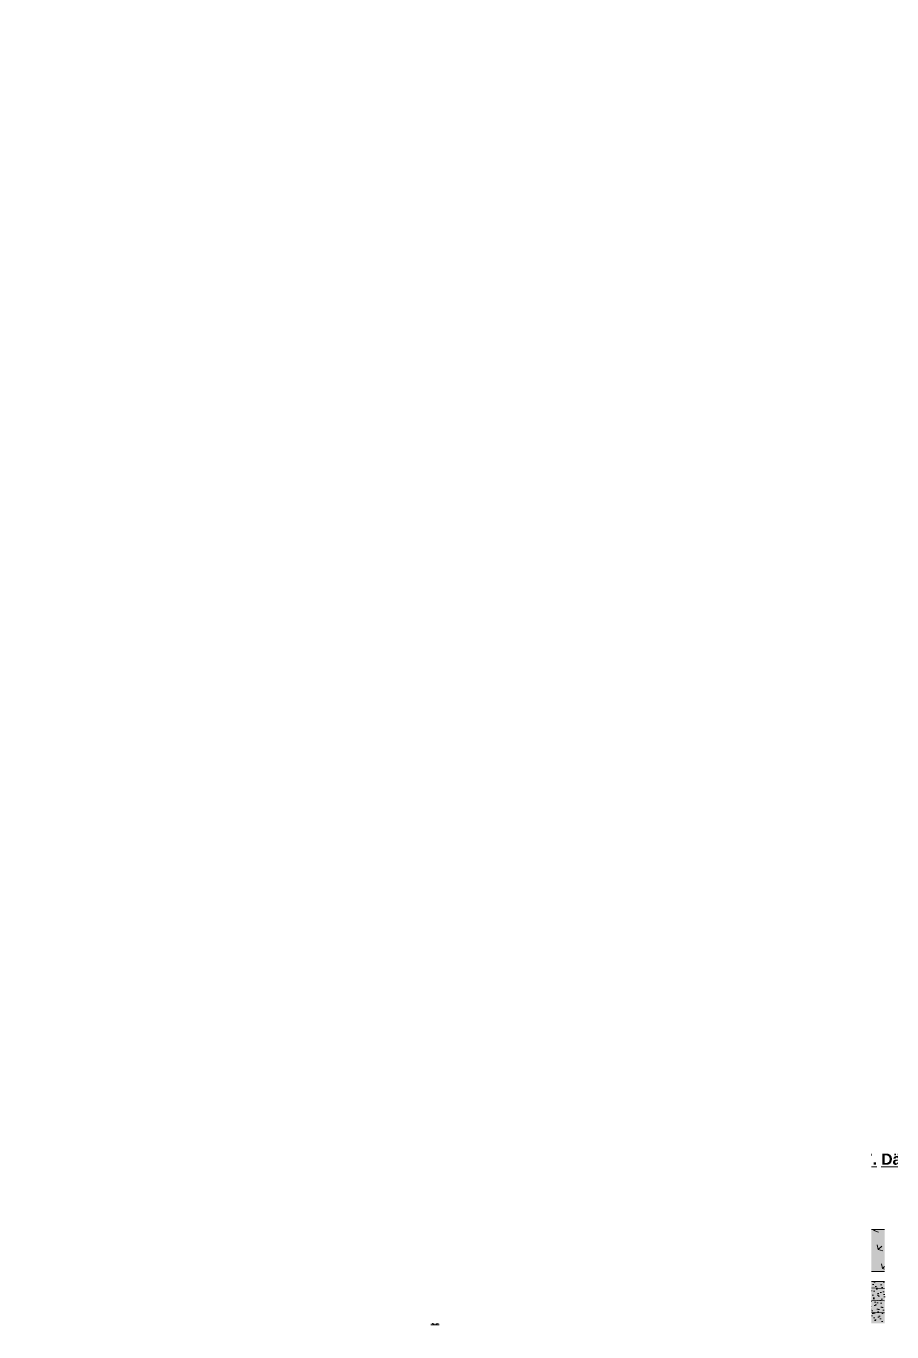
# Model space of a CAD drawing. Header units: metres. Extents: x 101 to 346, y 66 to 213.
# Drawn here: x 249.9 to 296.4, y 142.5 to 212.6 of the extents above; entities that cross this region are included whole.
import ezdxf

# ---------------------------------------------------------------- set-up
doc = ezdxf.new("R2010")
doc.units = ezdxf.units.M
doc.header["$MEASUREMENT"] = 0
doc.linetypes.add('Wipeout_Contour', pattern=[1, 0, -1])
for name, color, linetype in [('20  Dach Aufbauten', 7, 'Continuous'), ('20  Dach Aufbauten_Deckschraffur', 7, 'Continuous'), ('40 Text Legende', 7, 'Continuous'), ('Neubau_40 Text Legende', 7, 'Continuous')]:
    doc.layers.add(name, color=color, linetype=linetype)
doc.styles.add('ERSTELLTER_STIL_2', font='arial.ttf')
pattern_1 = [(312.60545, (329.76636, 274.88207), (0.3680164, 0.338473), []), (42.60545, (329.76636, 274.88207), (-0.338473, 0.3680164), [])]

msp = doc.modelspace()

# ---------------------------------------------------------------- wipeouts: each hides what was drawn before it
at = {"color": 254, "linetype": 'Wipeout_Contour', "lineweight": 0, "ltscale": 1358.368803}
msp.add_wipeout([(272.064, 171.221), (296.221, 171.221), (296.221, 199.783), (272.064, 199.783)], dxfattribs=at)
at = {"color": 254, "linetype": 'Wipeout_Contour', "lineweight": 0, "ltscale": 3811.938498}
msp.add_wipeout([(220.14, 79.307), (242.584, 79.307), (242.584, 135.285), (244.8, 135.285), (244.8, 127.909), (266.39, 127.909), (266.39, 154.093), (244.919, 154.093), (244.919, 154.776), (223.591, 154.776), (223.591, 135.285), (224.53, 135.285), (224.53, 123.615), (220.14, 123.615)], dxfattribs=at)
at = {"color": 254, "linetype": 'Wipeout_Contour', "lineweight": 0, "ltscale": 1253.226856}
msp.add_wipeout([(268.238, 125.009), (292.395, 125.009), (292.395, 153.571), (268.238, 153.571)], dxfattribs=at)
at = {"color": 254, "linetype": 'Wipeout_Contour', "lineweight": 0, "ltscale": 1341.952248}
msp.add_wipeout([(293.164, 123.652), (317.484, 123.652), (317.484, 153.008), (293.164, 153.008)], dxfattribs=at)

# ---------------------------------------------------------------- next in the draw order: wipeouts: each hides what was drawn before it
at = {"color": 254, "linetype": 'Wipeout_Contour', "lineweight": 0, "ltscale": 1290.770359}
msp.add_wipeout([(271.645, 141.912), (294.831, 141.912), (294.831, 166.437), (271.645, 166.437)], dxfattribs=at)

# ---------------------------------------------------------------- next in the draw order: hatches: boundary and pattern name
at = {"layer": '20  Dach Aufbauten_Deckschraffur', "linetype": 'Continuous', "lineweight": 18, "true_color": 0xecdba8}
msp.add_hatch(color=41, dxfattribs=at).paths.add_polyline_path([(273.96, 147.902), (271.645, 147.902), (271.645, 145.64), (273.96, 145.64)])
at = {"layer": '20  Dach Aufbauten_Deckschraffur', "linetype": 'Continuous', "lineweight": 18}
h = msp.add_hatch(dxfattribs=at)
h.set_pattern_fill('Verband__Quadrat__50x50__4A', color=8, style=0, pattern_type=2)
h.set_pattern_definition(pattern_1)
h.paths.add_polyline_path([(273.96, 147.902), (271.645, 147.902), (271.645, 145.64), (273.96, 145.64)])
at = {"layer": '20  Dach Aufbauten_Deckschraffur', "linetype": 'Continuous', "lineweight": 18, "true_color": 0xd0a82f}
msp.add_hatch(color=42, dxfattribs=at).paths.add_polyline_path([(273.96, 145.14), (271.645, 145.14), (271.645, 142.877), (273.96, 142.877)])
at = {"layer": '20  Dach Aufbauten_Deckschraffur', "linetype": 'Continuous', "lineweight": 18}
h = msp.add_hatch(dxfattribs=at)
h.set_pattern_fill('Verband__Quadrat__50x50__4A', color=8, style=0, pattern_type=2)
h.set_pattern_definition(pattern_1)
h.paths.add_polyline_path([(273.96, 145.14), (271.645, 145.14), (271.645, 142.877), (273.96, 142.877)])
at = {"layer": 'Neubau_40 Text Legende', "linetype": 'Continuous', "lineweight": 0, "true_color": 0xffffff}
for points in [[(274.854, 145.465), (289.889, 145.465), (289.889, 147.902), (274.854, 147.902)], [(274.854, 142.703), (289.889, 142.703), (289.889, 145.14), (274.854, 145.14)]]:
    msp.add_hatch(color=7, dxfattribs=at).paths.add_polyline_path(points)

# ---------------------------------------------------------------- next in the draw order: linework, layer by layer
at = {"layer": '20  Dach Aufbauten', "color": 7, "linetype": 'Continuous', "lineweight": 13, "ltscale": 1000, "flags": 128}
for points in [[(271.645, 145.64), (273.96, 145.64), (273.96, 147.902), (271.645, 147.902)], [(271.645, 142.877), (273.96, 142.877), (273.96, 145.14), (271.645, 145.14)]]:
    msp.add_lwpolyline(points, dxfattribs=at)

# ---------------------------------------------------------------- next in the draw order: texts
at = {"layer": '40 Text Legende', "color": 7, "linetype": 'Continuous', "lineweight": 13, "insert": (269.977, 152.077), "char_height": 0.6, "attachment_point": 1, "style": 'ERSTELLTER_STIL_2'}
msp.add_mtext('\\A1;{\\pql;\\fArial|b1|i0|c0|p38;\\L\\L6\\fArial|b1|i0|c0|p38;. Balkone und Dachterrassen}', dxfattribs=at)
at = {"layer": '40 Text Legende', "color": 7, "linetype": 'Continuous', "lineweight": 13, "char_height": 0.5, "width": 14.95528, "attachment_point": 1, "line_spacing_factor": 0.934663, "style": 'ERSTELLTER_STIL_2'}
for s, insert in [('\\A1;{\\pql;\\fArial|b1|i0|c0|p38;\\L\\LDA-01a\\fArial|b1|i0|c0|p38;\\L\\L_R11\\fArial|b1|i0|c0|p38;\\L\\L:\\fArial|b1|i0|c0|p38; Balkone über ungedämmten Bereichen - Betonsteinplatte auf Stelzlager, ungedämmte Betonplatte - 15 cm}', (274.894, 147.748)), ('\\A1;{\\pql;\\fArial|b1|i0|c0|p38;\\L\\LDA-01\\fArial|b1|i0|c0|p38;\\L\\Lb\\fArial|b1|i0|c0|p38;\\L\\L_R11:\\fArial|b1|i0|c0|p38; Balkone über ungedämmten Bereichen - Betonsteinplatte auf Stelzlager, ungedämmte Betonplatte - 25 cm}', (274.894, 144.986))]:
    msp.add_mtext(s, dxfattribs=dict(at, insert=insert))

# ---------------------------------------------------------------- next in the draw order: wipeouts: each hides what was drawn before it
at = {"color": 254, "linetype": 'Wipeout_Contour', "lineweight": 0, "ltscale": 1203.611322}
msp.add_wipeout([(246.911, 141.785), (270.097, 141.785), (270.097, 165.398), (246.911, 165.398)], dxfattribs=at)

# ---------------------------------------------------------------- next in the draw order: hatches: boundary and pattern name
at = {"layer": '20  Dach Aufbauten_Deckschraffur', "linetype": 'Continuous', "lineweight": 18, "true_color": 0xecdba8}
msp.add_hatch(color=41, dxfattribs=at).paths.add_polyline_path([(269.977, 147.902), (269.977, 145.64), (270.097, 145.64), (270.097, 147.902)])
at = {"layer": '20  Dach Aufbauten_Deckschraffur', "linetype": 'Continuous', "lineweight": 18}
h = msp.add_hatch(dxfattribs=at)
h.set_pattern_fill('Verband__Quadrat__50x50__4A', color=8, style=0, pattern_type=2)
h.set_pattern_definition(pattern_1)
h.paths.add_polyline_path([(269.977, 147.902), (269.977, 145.64), (270.097, 145.64), (270.097, 147.902)])
at = {"layer": '20  Dach Aufbauten_Deckschraffur', "linetype": 'Continuous', "lineweight": 18, "true_color": 0xd0a82f}
msp.add_hatch(color=42, dxfattribs=at).paths.add_polyline_path([(269.977, 145.14), (269.977, 142.877), (270.097, 142.877), (270.097, 145.14)])
at = {"layer": '20  Dach Aufbauten_Deckschraffur', "linetype": 'Continuous', "lineweight": 18}
h = msp.add_hatch(dxfattribs=at)
h.set_pattern_fill('Verband__Quadrat__50x50__4A', color=8, style=0, pattern_type=2)
h.set_pattern_definition(pattern_1)
h.paths.add_polyline_path([(269.977, 145.14), (269.977, 142.877), (270.097, 142.877), (270.097, 145.14)])
at = {"layer": 'Neubau_40 Text Legende', "linetype": 'Continuous', "lineweight": 0, "true_color": 0xffffff}
for points in [[(250.119, 145.465), (265.155, 145.465), (265.155, 147.902), (250.119, 147.902)], [(250.119, 142.665), (265.155, 142.665), (265.155, 145.102), (250.119, 145.102)]]:
    msp.add_hatch(color=7, dxfattribs=at).paths.add_polyline_path(points)

# ---------------------------------------------------------------- next in the draw order: linework, layer by layer
at = {"layer": '20  Dach Aufbauten', "color": 7, "linetype": 'Continuous', "lineweight": 13, "ltscale": 1000, "flags": 128}
for points in [[(270.097, 147.902), (269.977, 147.902), (269.977, 145.64), (270.097, 145.64)], [(270.097, 145.14), (269.977, 145.14), (269.977, 142.877), (270.097, 142.877)]]:
    msp.add_lwpolyline(points, dxfattribs=at)

# ---------------------------------------------------------------- next in the draw order: texts
at = {"layer": '40 Text Legende', "color": 7, "linetype": 'Continuous', "lineweight": 13, "insert": (269.977, 152.077), "char_height": 0.6, "attachment_point": 1, "style": 'ERSTELLTER_STIL_2'}
msp.add_mtext('\\A1;{\\pql;\\fArial|b1|i0|c0|p38;\\L\\L6\\fArial|b1|i0|c0|p38;. Balkone und Dachterrassen}', dxfattribs=at)
at = {"layer": '40 Text Legende', "color": 7, "linetype": 'Continuous', "lineweight": 13, "char_height": 0.5, "width": 14.95528, "attachment_point": 1, "line_spacing_factor": 0.927491, "style": 'ERSTELLTER_STIL_2'}
for s, insert in [('\\A1;{\\pql;\\fArial|b1|i0|c0|p38;\\L\\LBA-40c:\\fArial|b1|i0|c0|p38; OS-Beschichtung, Epox\\fArial|b1|i0|c0|p38;i\\fArial|b1|i0|c0|p38;dharzanstrich u. abriebfester Beschichtung auf Rohbeton}', (250.159, 147.748)), ('\\A1;{\\pql;\\fArial|b1|i0|c0|p38;\\L\\LBA-40c_R10:\\fArial|b1|i0|c0|p38; OS-Beschichtung, Epoxidharzanstrich u. abriebfester Beschichtung auf Rohbeton}', (250.159, 144.948))]:
    msp.add_mtext(s, dxfattribs=dict(at, insert=insert))

# ---------------------------------------------------------------- next in the draw order: wipeouts: each hides what was drawn before it
at = {"color": 254, "linetype": 'Wipeout_Contour', "lineweight": 0, "ltscale": 4202.133959}
msp.add_wipeout([(223.966, 125.519), (246.41, 125.519), (246.41, 181.497), (248.626, 181.497), (248.626, 174.121), (270.217, 174.121), (270.217, 200.305), (248.745, 200.305), (248.745, 200.988), (227.418, 200.988), (227.418, 181.497), (228.356, 181.497), (228.356, 169.827), (223.966, 169.827)], dxfattribs=at)
at = {"color": 254, "linetype": 'Wipeout_Contour', "lineweight": 0, "ltscale": 1301.222534}
msp.add_wipeout([(272.064, 142.967), (296.384, 142.967), (296.384, 172.323), (272.064, 172.323)], dxfattribs=at)

# ---------------------------------------------------------------- next in the draw order: hatches: boundary and pattern name
at = {"layer": '20  Dach Aufbauten_Deckschraffur', "linetype": 'Continuous', "lineweight": 18, "true_color": 0xe9ff6a}
for points in [[(294.904, 148), (294.904, 145.737), (296.384, 145.737), (296.384, 148)], [(294.904, 145.2), (294.904, 142.967), (296.384, 142.967), (296.384, 145.2)]]:
    msp.add_hatch(color=61, dxfattribs=at).paths.add_polyline_path(points)
at = {"layer": '20  Dach Aufbauten_Deckschraffur', "linetype": 'Continuous', "lineweight": 18}
h = msp.add_hatch(dxfattribs=at)
h.set_pattern_fill('Grasfläche_1_0004', color=8, style=0, pattern_type=2)
h.set_pattern_definition([(42.6054, (329.7664, 274.882), (-1.218503, 1.32486), [0.259808, -0.779423]), (42.6054, (330.758, 274.5714), (-1.218503, 1.32486), [0.259808, -0.779423]), (342.6054, (329.7664, 274.882), (0.53811, 1.717684), [0.259808, -0.779423]), (342.6054, (330.5313, 275.5856), (0.53811, 1.717684), [0.259808, -0.779423]), (102.6054, (329.7664, 274.882), (1.756613, 0.392825), [0.259808, -0.779423]), (102.6054, (330.5313, 275.5856), (1.756613, 0.392825), [0.259808, -0.779423])])
h.paths.add_polyline_path([(294.904, 148), (294.904, 145.737), (296.384, 145.737), (296.384, 148)])
at = {"layer": '20  Dach Aufbauten_Deckschraffur', "linetype": 'Continuous', "lineweight": 18, "true_color": 0xecdba8}
msp.add_hatch(color=41, dxfattribs=at).paths.add_polyline_path([(273.96, 147.902), (272.064, 147.902), (272.064, 145.64), (273.96, 145.64)])
at = {"layer": '20  Dach Aufbauten_Deckschraffur', "linetype": 'Continuous', "lineweight": 18}
h = msp.add_hatch(dxfattribs=at)
h.set_pattern_fill('Verband__Quadrat__50x50__48', color=8, style=0, pattern_type=2)
h.set_pattern_definition(pattern_1)
h.paths.add_polyline_path([(273.96, 147.902), (272.064, 147.902), (272.064, 145.64), (273.96, 145.64)])
h = msp.add_hatch(dxfattribs=at)
h.set_pattern_fill('Kies_2__großer_Maßstab_0004', color=8, style=0, pattern_type=2)
h.set_pattern_definition([(357.60545, (329.76636, 274.8821), (0.0275753, 0.6594237), []), (42.60545, (329.79393, 275.5415), (-0.20105294, 0.2186017), [0, -0.198, 0, -0.297]), (107.60545, (330.45335, 275.51392), (0.2830891, 0.08983076), [0, -0.1452, 0, -0.2508])])
h.paths.add_polyline_path([(294.904, 145.2), (294.904, 142.967), (296.384, 142.967), (296.384, 145.2)])
at = {"layer": '20  Dach Aufbauten_Deckschraffur', "linetype": 'Continuous', "lineweight": 18, "true_color": 0xd0a82f}
msp.add_hatch(color=42, dxfattribs=at).paths.add_polyline_path([(273.96, 145.14), (272.064, 145.14), (272.064, 142.967), (273.96, 142.967)])
at = {"layer": '20  Dach Aufbauten_Deckschraffur', "linetype": 'Continuous', "lineweight": 18}
h = msp.add_hatch(dxfattribs=at)
h.set_pattern_fill('Verband__Quadrat__50x50__48', color=8, style=0, pattern_type=2)
h.set_pattern_definition(pattern_1)
h.paths.add_polyline_path([(273.96, 145.14), (272.064, 145.14), (272.064, 142.967), (273.96, 142.967)])
at = {"layer": 'Neubau_40 Text Legende', "linetype": 'Continuous', "lineweight": 0, "true_color": 0xffffff}
for points in [[(274.854, 145.465), (289.889, 145.465), (289.889, 147.902), (274.854, 147.902)], [(274.854, 145.14), (274.854, 142.967), (289.889, 142.967), (289.889, 145.14)]]:
    msp.add_hatch(color=7, dxfattribs=at).paths.add_polyline_path(points)

# ---------------------------------------------------------------- next in the draw order: linework, layer by layer
at = {"layer": '20  Dach Aufbauten', "color": 7, "linetype": 'Continuous', "lineweight": 13, "ltscale": 1000, "flags": 128}
for points in [[(296.384, 148), (294.904, 148), (294.904, 145.737), (296.384, 145.737)], [(272.064, 145.64), (273.96, 145.64), (273.96, 147.902), (272.064, 147.902)], [(296.384, 145.2), (294.904, 145.2), (294.904, 142.967)], [(273.96, 142.967), (273.96, 145.14), (272.064, 145.14)]]:
    msp.add_lwpolyline(points, dxfattribs=at)

# ---------------------------------------------------------------- next in the draw order: texts
at = {"layer": '40 Text Legende', "color": 7, "linetype": 'Continuous', "lineweight": 13, "char_height": 0.6, "attachment_point": 1, "style": 'ERSTELLTER_STIL_2'}
for s, insert in [('\\A1;{\\pql;\\fArial|b1|i0|c0|p38;\\L\\L6\\fArial|b1|i0|c0|p38;. Balkone und Dachterrassen}', (269.977, 152.077)), ('\\A1;{\\pql;\\fArial|b1|i0|c0|p38;\\L\\L7\\fArial|b1|i0|c0|p38;. Dächer}', (294.904, 152.077))]:
    msp.add_mtext(s, dxfattribs=dict(at, insert=insert))
at = {"layer": '40 Text Legende', "color": 7, "linetype": 'Continuous', "lineweight": 13, "char_height": 0.5, "width": 14.95528, "attachment_point": 1, "line_spacing_factor": 0.934663, "style": 'ERSTELLTER_STIL_2'}
for s, insert in [('\\A1;{\\pql;\\fArial|b1|i0|c0|p38;\\L\\LDA-01a\\fArial|b1|i0|c0|p38;\\L\\L_R11\\fArial|b1|i0|c0|p38;\\L\\L:\\fArial|b1|i0|c0|p38; Balkone über ungedämmten Bereichen - Betonsteinplatte auf Stelzlager, ungedämmte Betonplatte - 15 cm}', (274.894, 147.748)), ('\\A1;{\\pql;\\fArial|b1|i0|c0|p38;\\L\\LDA-01\\fArial|b1|i0|c0|p38;\\L\\Lb\\fArial|b1|i0|c0|p38;\\L\\L_R11:\\fArial|b1|i0|c0|p38; Balkone über ungedämmten Bereichen - Betonsteinplatte auf Stelzlager, ungedämmte Betonplatte - 25 cm}', (274.894, 144.986))]:
    msp.add_mtext(s, dxfattribs=dict(at, insert=insert))

# ---------------------------------------------------------------- next in the draw order: wipeouts: each hides what was drawn before it
at = {"color": 254, "linetype": 'Wipeout_Contour', "lineweight": 0, "ltscale": 1216.717863}
msp.add_wipeout([(247.138, 144.324), (271.295, 144.324), (271.295, 172.886), (247.138, 172.886)], dxfattribs=at)
at = {"color": 254, "linetype": 'Wipeout_Contour', "lineweight": 0, "ltscale": 1369.455415}
msp.add_wipeout([(292.972, 140.559), (317.129, 140.559), (317.129, 169.121), (292.972, 169.121)], dxfattribs=at)

# ---------------------------------------------------------------- next in the draw order: hatches: boundary and pattern name
at = {"layer": '20  Dach Aufbauten_Deckschraffur', "linetype": 'Continuous', "lineweight": 18, "true_color": 0xecdba8}
msp.add_hatch(color=41, dxfattribs=at).paths.add_polyline_path([(269.977, 147.902), (269.977, 145.64), (271.295, 145.64), (271.295, 147.902)])
at = {"layer": '20  Dach Aufbauten_Deckschraffur', "linetype": 'Continuous', "lineweight": 18}
h = msp.add_hatch(dxfattribs=at)
h.set_pattern_fill('Verband__Quadrat__50x50__48', color=8, style=0, pattern_type=2)
h.set_pattern_definition(pattern_1)
h.paths.add_polyline_path([(269.977, 147.902), (269.977, 145.64), (271.295, 145.64), (271.295, 147.902)])
at = {"layer": '20  Dach Aufbauten_Deckschraffur', "linetype": 'Continuous', "lineweight": 18, "true_color": 0xd0a82f}
msp.add_hatch(color=42, dxfattribs=at).paths.add_polyline_path([(269.977, 145.14), (269.977, 144.324), (271.295, 144.324), (271.295, 145.14)])
at = {"layer": '20  Dach Aufbauten_Deckschraffur', "linetype": 'Continuous', "lineweight": 18}
h = msp.add_hatch(dxfattribs=at)
h.set_pattern_fill('Verband__Quadrat__50x50__48', color=8, style=0, pattern_type=2)
h.set_pattern_definition(pattern_1)
h.paths.add_polyline_path([(269.977, 145.14), (269.977, 144.324), (271.295, 144.324), (271.295, 145.14)])
at = {"layer": 'Neubau_40 Text Legende', "linetype": 'Continuous', "lineweight": 0, "true_color": 0xffffff}
for points in [[(250.119, 145.465), (265.155, 145.465), (265.155, 147.902), (250.119, 147.902)], [(250.119, 145.102), (250.119, 144.324), (265.155, 144.324), (265.155, 145.102)]]:
    msp.add_hatch(color=7, dxfattribs=at).paths.add_polyline_path(points)

# ---------------------------------------------------------------- next in the draw order: linework, layer by layer
at = {"layer": '20  Dach Aufbauten', "color": 7, "linetype": 'Continuous', "lineweight": 13, "ltscale": 1000, "flags": 128}
for points in [[(271.295, 147.902), (269.977, 147.902), (269.977, 145.64), (271.295, 145.64)], [(271.295, 145.14), (269.977, 145.14), (269.977, 144.324)]]:
    msp.add_lwpolyline(points, dxfattribs=at)

# ---------------------------------------------------------------- next in the draw order: texts
at = {"layer": '40 Text Legende', "color": 7, "linetype": 'Continuous', "lineweight": 13, "insert": (269.977, 152.077), "char_height": 0.6, "attachment_point": 1, "style": 'ERSTELLTER_STIL_2'}
msp.add_mtext('\\A1;{\\pql;\\fArial|b1|i0|c0|p38;\\L\\L6\\fArial|b1|i0|c0|p38;. Balkone und Dachterrassen}', dxfattribs=at)
at = {"layer": '40 Text Legende', "color": 7, "linetype": 'Continuous', "lineweight": 13, "char_height": 0.5, "width": 14.95528, "attachment_point": 1, "line_spacing_factor": 0.927491, "style": 'ERSTELLTER_STIL_2'}
for s, insert in [('\\A1;{\\pql;\\fArial|b1|i0|c0|p38;\\L\\LBA-40c:\\fArial|b1|i0|c0|p38; OS-Beschichtung, Epox\\fArial|b1|i0|c0|p38;i\\fArial|b1|i0|c0|p38;dharzanstrich u. abriebfester Beschichtung auf Rohbeton}', (250.159, 147.748)), ('\\A1;{\\pql;\\fArial|b1|i0|c0|p38;\\L\\LBA-40c_R10:\\fArial|b1|i0|c0|p38; OS-Beschichtung, Epoxidharzanstrich u. abriebfester Beschichtung auf Rohbeton}', (250.159, 144.948))]:
    msp.add_mtext(s, dxfattribs=dict(at, insert=insert))

# ---------------------------------------------------------------- next in the draw order: wipeouts: each hides what was drawn before it
at = {"color": 254, "linetype": 'Wipeout_Contour', "lineweight": 0, "ltscale": 4219.120619}
msp.add_wipeout([(244.874, 94.857), (267.318, 94.857), (267.318, 150.835), (269.534, 150.835), (269.534, 143.459), (291.125, 143.459), (291.125, 169.643), (269.653, 169.643), (269.653, 170.326), (248.326, 170.326), (248.326, 150.835), (249.264, 150.835), (249.264, 139.165), (244.874, 139.165)], dxfattribs=at)

# ---------------------------------------------------------------- next in the draw order: wipeouts: each hides what was drawn before it
at = {"color": 254, "linetype": 'Wipeout_Contour', "lineweight": 0, "ltscale": 1299.928746}
msp.add_wipeout([(271.694, 142.967), (296.014, 142.967), (296.014, 172.323), (271.694, 172.323)], dxfattribs=at)

# ---------------------------------------------------------------- next in the draw order: hatches: boundary and pattern name
at = {"layer": '20  Dach Aufbauten_Deckschraffur', "linetype": 'Continuous', "lineweight": 18, "true_color": 0xe9ff6a}
for points in [[(294.904, 148), (294.904, 145.737), (296.014, 145.737), (296.014, 148)], [(294.904, 145.2), (294.904, 142.967), (296.014, 142.967), (296.014, 145.2)]]:
    msp.add_hatch(color=61, dxfattribs=at).paths.add_polyline_path(points)
at = {"layer": '20  Dach Aufbauten_Deckschraffur', "linetype": 'Continuous', "lineweight": 18}
h = msp.add_hatch(dxfattribs=at)
h.set_pattern_fill('Grasfläche_1_0003', color=8, style=0, pattern_type=2)
h.set_pattern_definition([(42.6054, (329.7664, 274.882), (-1.218503, 1.32486), [0.259808, -0.779423]), (42.6054, (330.758, 274.5714), (-1.218503, 1.32486), [0.259808, -0.779423]), (342.6054, (329.7664, 274.882), (0.53811, 1.717684), [0.259808, -0.779423]), (342.6054, (330.5313, 275.5856), (0.53811, 1.717684), [0.259808, -0.779423]), (102.6054, (329.7664, 274.882), (1.756613, 0.392825), [0.259808, -0.779423]), (102.6054, (330.5313, 275.5856), (1.756613, 0.392825), [0.259808, -0.779423])])
h.paths.add_polyline_path([(294.904, 148), (294.904, 145.737), (296.014, 145.737), (296.014, 148)])
at = {"layer": '20  Dach Aufbauten_Deckschraffur', "linetype": 'Continuous', "lineweight": 18, "true_color": 0xecdba8}
msp.add_hatch(color=41, dxfattribs=at).paths.add_polyline_path([(273.96, 147.902), (271.694, 147.902), (271.694, 145.64), (273.96, 145.64)])
at = {"layer": '20  Dach Aufbauten_Deckschraffur', "linetype": 'Continuous', "lineweight": 18}
h = msp.add_hatch(dxfattribs=at)
h.set_pattern_fill('Verband__Quadrat__50x50__4F', color=8, style=0, pattern_type=2)
h.set_pattern_definition(pattern_1)
h.paths.add_polyline_path([(273.96, 147.902), (271.694, 147.902), (271.694, 145.64), (273.96, 145.64)])
h = msp.add_hatch(dxfattribs=at)
h.set_pattern_fill('Kies_2__großer_Maßstab_0003', color=8, style=0, pattern_type=2)
h.set_pattern_definition([(357.60545, (329.76636, 274.8821), (0.0275753, 0.6594237), []), (42.60545, (329.79393, 275.5415), (-0.20105294, 0.2186017), [0, -0.198, 0, -0.297]), (107.60545, (330.45335, 275.51392), (0.2830891, 0.08983076), [0, -0.1452, 0, -0.2508])])
h.paths.add_polyline_path([(294.904, 145.2), (294.904, 142.967), (296.014, 142.967), (296.014, 145.2)])
at = {"layer": '20  Dach Aufbauten_Deckschraffur', "linetype": 'Continuous', "lineweight": 18, "true_color": 0xd0a82f}
msp.add_hatch(color=42, dxfattribs=at).paths.add_polyline_path([(273.96, 145.14), (271.694, 145.14), (271.694, 142.967), (273.96, 142.967)])
at = {"layer": '20  Dach Aufbauten_Deckschraffur', "linetype": 'Continuous', "lineweight": 18}
h = msp.add_hatch(dxfattribs=at)
h.set_pattern_fill('Verband__Quadrat__50x50__4F', color=8, style=0, pattern_type=2)
h.set_pattern_definition(pattern_1)
h.paths.add_polyline_path([(273.96, 145.14), (271.694, 145.14), (271.694, 142.967), (273.96, 142.967)])
at = {"layer": 'Neubau_40 Text Legende', "linetype": 'Continuous', "lineweight": 0, "true_color": 0xffffff}
for points in [[(274.854, 145.465), (289.889, 145.465), (289.889, 147.902), (274.854, 147.902)], [(274.854, 145.14), (274.854, 142.967), (289.889, 142.967), (289.889, 145.14)]]:
    msp.add_hatch(color=7, dxfattribs=at).paths.add_polyline_path(points)

# ---------------------------------------------------------------- next in the draw order: linework, layer by layer
at = {"layer": '20  Dach Aufbauten', "color": 7, "linetype": 'Continuous', "lineweight": 13, "ltscale": 1000, "flags": 128}
for points in [[(296.014, 148), (294.904, 148), (294.904, 145.737), (296.014, 145.737)], [(271.694, 145.64), (273.96, 145.64), (273.96, 147.902), (271.694, 147.902)], [(296.014, 145.2), (294.904, 145.2), (294.904, 142.967)], [(273.96, 142.967), (273.96, 145.14), (271.694, 145.14)]]:
    msp.add_lwpolyline(points, dxfattribs=at)

# ---------------------------------------------------------------- next in the draw order: texts
at = {"layer": '40 Text Legende', "color": 7, "linetype": 'Continuous', "lineweight": 13, "char_height": 0.6, "attachment_point": 1, "style": 'ERSTELLTER_STIL_2'}
for s, insert in [('\\A1;{\\pql;\\fArial|b1|i0|c0|p38;\\L\\L6\\fArial|b1|i0|c0|p38;. Balkone und Dachterrassen}', (269.977, 152.077)), ('\\A1;{\\pql;\\fArial|b1|i0|c0|p38;\\L\\L7\\fArial|b1|i0|c0|p38;. Dächer}', (294.904, 152.077))]:
    msp.add_mtext(s, dxfattribs=dict(at, insert=insert))
at = {"layer": '40 Text Legende', "color": 7, "linetype": 'Continuous', "lineweight": 13, "char_height": 0.5, "width": 14.95528, "attachment_point": 1, "line_spacing_factor": 0.934663, "style": 'ERSTELLTER_STIL_2'}
for s, insert in [('\\A1;{\\pql;\\fArial|b1|i0|c0|p38;\\L\\LDA-01a\\fArial|b1|i0|c0|p38;\\L\\L_R11\\fArial|b1|i0|c0|p38;\\L\\L:\\fArial|b1|i0|c0|p38; Balkone über ungedämmten Bereichen - Betonsteinplatte auf Stelzlager, ungedämmte Betonplatte - 15 cm}', (274.894, 147.748)), ('\\A1;{\\pql;\\fArial|b1|i0|c0|p38;\\L\\LDA-01\\fArial|b1|i0|c0|p38;\\L\\Lb\\fArial|b1|i0|c0|p38;\\L\\L_R11:\\fArial|b1|i0|c0|p38; Balkone über ungedämmten Bereichen - Betonsteinplatte auf Stelzlager, ungedämmte Betonplatte - 25 cm}', (274.894, 144.986))]:
    msp.add_mtext(s, dxfattribs=dict(at, insert=insert))

# ---------------------------------------------------------------- next in the draw order: wipeouts: each hides what was drawn before it
at = {"color": 254, "linetype": 'Wipeout_Contour', "lineweight": 0, "ltscale": 1334.764264}
msp.add_wipeout([(272.53, 159.416), (296.687, 159.416), (296.687, 187.979), (272.53, 187.979)], dxfattribs=at)

# ---------------------------------------------------------------- next in the draw order: wipeouts: each hides what was drawn before it
at = {"color": 254, "linetype": 'Wipeout_Contour', "lineweight": 0, "ltscale": 1398.546189}
msp.add_wipeout([(296.005, 153.544), (319.191, 153.544), (319.191, 178.069), (296.005, 178.069)], dxfattribs=at)
at = {"color": 254, "linetype": 'Wipeout_Contour', "lineweight": 0, "ltscale": 1215.455982}
msp.add_wipeout([(246.767, 144.324), (270.925, 144.324), (270.925, 172.886), (246.767, 172.886)], dxfattribs=at)

# ---------------------------------------------------------------- next in the draw order: hatches: boundary and pattern name
at = {"layer": '20  Dach Aufbauten_Deckschraffur', "linetype": 'Continuous', "lineweight": 18, "true_color": 0xecdba8}
msp.add_hatch(color=41, dxfattribs=at).paths.add_polyline_path([(269.977, 147.902), (269.977, 145.64), (270.925, 145.64), (270.925, 147.902)])
at = {"layer": '20  Dach Aufbauten_Deckschraffur', "linetype": 'Continuous', "lineweight": 18}
h = msp.add_hatch(dxfattribs=at)
h.set_pattern_fill('Verband__Quadrat__50x50__4F', color=8, style=0, pattern_type=2)
h.set_pattern_definition(pattern_1)
h.paths.add_polyline_path([(269.977, 147.902), (269.977, 145.64), (270.925, 145.64), (270.925, 147.902)])
at = {"layer": '20  Dach Aufbauten_Deckschraffur', "linetype": 'Continuous', "lineweight": 18, "true_color": 0xd0a82f}
msp.add_hatch(color=42, dxfattribs=at).paths.add_polyline_path([(269.977, 145.14), (269.977, 144.324), (270.925, 144.324), (270.925, 145.14)])
at = {"layer": '20  Dach Aufbauten_Deckschraffur', "linetype": 'Continuous', "lineweight": 18}
h = msp.add_hatch(dxfattribs=at)
h.set_pattern_fill('Verband__Quadrat__50x50__4F', color=8, style=0, pattern_type=2)
h.set_pattern_definition(pattern_1)
h.paths.add_polyline_path([(269.977, 145.14), (269.977, 144.324), (270.925, 144.324), (270.925, 145.14)])
at = {"layer": 'Neubau_40 Text Legende', "linetype": 'Continuous', "lineweight": 0, "true_color": 0xffffff}
for points in [[(250.119, 145.465), (265.155, 145.465), (265.155, 147.902), (250.119, 147.902)], [(250.119, 145.102), (250.119, 144.324), (265.155, 144.324), (265.155, 145.102)]]:
    msp.add_hatch(color=7, dxfattribs=at).paths.add_polyline_path(points)

# ---------------------------------------------------------------- next in the draw order: linework, layer by layer
at = {"layer": '20  Dach Aufbauten', "color": 7, "linetype": 'Continuous', "lineweight": 13, "ltscale": 1000, "flags": 128}
for points in [[(270.925, 147.902), (269.977, 147.902), (269.977, 145.64), (270.925, 145.64)], [(270.925, 145.14), (269.977, 145.14), (269.977, 144.324)]]:
    msp.add_lwpolyline(points, dxfattribs=at)

# ---------------------------------------------------------------- next in the draw order: texts
at = {"layer": '40 Text Legende', "color": 7, "linetype": 'Continuous', "lineweight": 13, "insert": (269.977, 152.077), "char_height": 0.6, "attachment_point": 1, "style": 'ERSTELLTER_STIL_2'}
msp.add_mtext('\\A1;{\\pql;\\fArial|b1|i0|c0|p38;\\L\\L6\\fArial|b1|i0|c0|p38;. Balkone und Dachterrassen}', dxfattribs=at)
at = {"layer": '40 Text Legende', "color": 7, "linetype": 'Continuous', "lineweight": 13, "char_height": 0.5, "width": 14.95528, "attachment_point": 1, "line_spacing_factor": 0.927491, "style": 'ERSTELLTER_STIL_2'}
for s, insert in [('\\A1;{\\pql;\\fArial|b1|i0|c0|p38;\\L\\LBA-40c:\\fArial|b1|i0|c0|p38; OS-Beschichtung, Epox\\fArial|b1|i0|c0|p38;i\\fArial|b1|i0|c0|p38;dharzanstrich u. abriebfester Beschichtung auf Rohbeton}', (250.159, 147.748)), ('\\A1;{\\pql;\\fArial|b1|i0|c0|p38;\\L\\LBA-40c_R10:\\fArial|b1|i0|c0|p38; OS-Beschichtung, Epoxidharzanstrich u. abriebfester Beschichtung auf Rohbeton}', (250.159, 144.948))]:
    msp.add_mtext(s, dxfattribs=dict(at, insert=insert))

# ---------------------------------------------------------------- next in the draw order: wipeouts: each hides what was drawn before it
at = {"color": 254, "linetype": 'Wipeout_Contour', "lineweight": 0, "ltscale": 1270.559459}
msp.add_wipeout([(272.111, 130.107), (295.297, 130.107), (295.297, 154.633), (272.111, 154.633)], dxfattribs=at)
at = {"color": 254, "linetype": 'Wipeout_Contour', "lineweight": 0, "ltscale": 1181.845888}
msp.add_wipeout([(247.377, 129.98), (270.563, 129.98), (270.563, 153.594), (247.377, 153.594)], dxfattribs=at)

# ---------------------------------------------------------------- next in the draw order: wipeouts: each hides what was drawn before it
at = {"color": 254, "linetype": 'Wipeout_Contour', "lineweight": 0, "ltscale": 4112.888593}
msp.add_wipeout([(224.432, 113.715), (246.876, 113.715), (246.876, 169.692), (249.092, 169.692), (249.092, 162.317), (270.683, 162.317), (270.683, 188.5), (249.211, 188.5), (249.211, 189.183), (227.884, 189.183), (227.884, 169.692), (228.822, 169.692), (228.822, 158.023), (224.432, 158.023)], dxfattribs=at)

# ---------------------------------------------------------------- next in the draw order: wipeouts: each hides what was drawn before it
at = {"color": 254, "linetype": 'Wipeout_Contour', "lineweight": 0, "ltscale": 1204.511278}
msp.add_wipeout([(243.539, 144.342), (267.696, 144.342), (267.696, 172.905), (243.539, 172.905)], dxfattribs=at)
at = {"color": 254, "linetype": 'Wipeout_Contour', "lineweight": 0, "ltscale": 1288.698882}
msp.add_wipeout([(268.465, 142.986), (292.785, 142.986), (292.785, 172.342), (268.465, 172.342)], dxfattribs=at)

# ---------------------------------------------------------------- next in the draw order: wipeouts: each hides what was drawn before it
at = {"color": 254, "linetype": 'Wipeout_Contour', "lineweight": 0, "ltscale": 1311.116105}
msp.add_wipeout([(271.271, 153.417), (294.457, 153.417), (294.457, 177.03), (271.271, 177.03)], dxfattribs=at)

# ---------------------------------------------------------------- next in the draw order: wipeouts: each hides what was drawn before it
at = {"color": 254, "linetype": 'Wipeout_Contour', "lineweight": 0, "ltscale": 4573.584193}
msp.add_wipeout([(248.327, 137.152), (270.771, 137.152), (270.771, 193.129), (272.987, 193.129), (272.987, 185.753), (294.577, 185.753), (294.577, 211.937), (273.106, 211.937), (273.106, 212.62), (251.778, 212.62), (251.778, 193.129), (252.717, 193.129), (252.717, 181.46), (248.327, 181.46)], dxfattribs=at)

doc.saveas('drawing.dxf')
